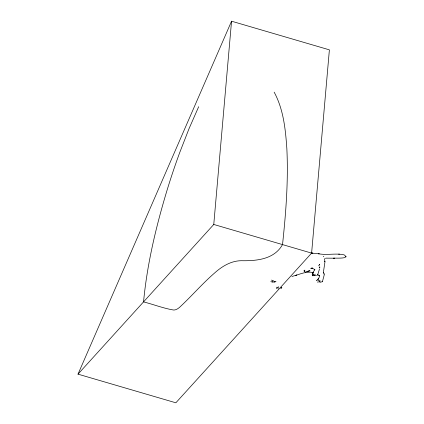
<?xml version="1.0" encoding="UTF-8"?>
<svg xmlns="http://www.w3.org/2000/svg" width="424" height="424" viewBox="0 0 424 424"><rect width="100%" height="100%" fill="white"/><g stroke="black" fill="none" stroke-linecap="round" stroke-linejoin="round"><path stroke-width="0.64" d="M78.011 374.148L213.765 224.46L231.552 21.2L329.39 49.852L311.608 253.112L175.854 402.8L78.011 374.148L231.552 21.2M304.363 271.556L304.252 270.788L304.93 270.115M324.604 259.112L324.911 262.218L323.374 272.42L324.275 274.699L322.452 281.557M319.707 266.834L319.394 267.798M312.917 273.703L312.965 274.307L314.2 274.508M314.624 269.982L314.523 269.293L314.714 269.484M312.991 273.411L312.901 274.307M316.585 280.736L316.696 280.439M319.548 268.832L317.772 274.556L316.961 275.568M281.865 287.212L280.799 288.278M313.05 272.817L313.437 272.219L312.822 272.998M314.666 269.802L312.663 272.939M319.341 265.09L319.664 264.348L319.092 265.122M198.692 106.705L189.067 128.599L179.834 152.269A232.712 72.536 -73.7 0 0 167.141 189.947C156.09 226.474 147.133 263.823 143.551 301.888C153.557 304.448 163.304 308.301 173.511 310.008C175.907 310.172 177.979 308.683 179.702 307.204C191.531 296.233 202.062 283.916 214.247 273.316C221.683 266.558 230.831 260.839 241.187 260.712C256.393 260.993 274.143 259.514 282.522 244.595C285.94 212.747 288.431 180.666 286.847 148.623C285.516 129.389 283.518 109.381 274.158 92.151M318.021 279.453L318.376 278.928L317.899 279.363M312.631 273.692L312.149 274.408M272.627 282.119L273.432 281.865M316.792 280.391L317.364 279.787M322.479 281.531L321.604 282.135M318.53 278.632L319.648 276.241L318.88 275.171L319.601 275.653L317.428 274.556M313.124 272.537L313.368 272.298L313.124 272.537C307.262 271.27 301.528 273.475 296.047 275.293M318.636 278.499L317.767 279.299M324.784 258.693L325.229 258.285M319.224 267.502L319.929 267.115L319.299 267.507M281.202 288.013L281.006 288.145M275.992 281.557L273.899 282.363M323.279 256.748L323.825 256.472M318.514 265.774L318.79 265.657M304.252 270.788L303.87 270.925L304.506 271.116L304.236 270.968M295.782 275.399L296.832 275.038L291.887 276.506M277.895 287.228L278.621 286.984L278.059 287.17M312.085 267.979L310.76 268.371L312.599 268.339L312.048 268.106L314.968 269.637M314.794 274.355L315.35 274.19M316.203 275.356L314.597 275.69L313.961 275.314M319.935 281.902L318.816 281.801M320.178 282.548L320.512 282.469M320.147 280.444L318.705 280.693L317.894 280.381M320.571 281.801L321.154 281.674M277.694 287.355L276.771 287.461M272.669 280.556L273.252 280.481L272.77 280.534M307.034 271.413L310.013 270.74L305.243 272.091M313.204 275.224L312.647 275.261M313.299 275.096L312.679 275.086M325.871 258.142L334.536 258.205L333.354 258.264C334.759 257.734 350.473 259.329 344.203 254.872C335.771 252.948 326.962 255.481 318.456 253.743L319.23 253.844M213.765 224.46L311.608 253.112L318.922 253.806M311.619 253.112L312.843 253.086L312.032 253.096M312.997 275.817L312.446 275.584M338.58 254.124L339.513 254.151M317.905 282.193L317.391 281.96M271.922 280.508L271.673 280.047M314.444 275.717L313.972 275.303M271.901 282.039L270.83 281.457M277.275 288.786L276.369 288.405M312.297 268.254L312.006 268.069L312.536 268.424M276.75 287.318L276.708 287.175M314.449 275.234L314.767 275.462M319.341 281.552L319.632 281.769M272.478 281.806L272.706 281.981L272.415 281.637M278.192 288.59L278.425 288.892M318.933 282.087L318.869 281.806M324.249 274.063L324.106 273.66M323.401 272.611L323.395 272.303M345.989 256.589L345.952 256.854L345.989 256.589M281.621 287.7L281.319 287.944L281.621 287.7M308.46 271.201L307.649 271.344L308.486 271.238M274.98 281.594L274.005 281.642L274.98 281.594M324.874 261.64L324.826 261.322L324.874 261.64"/></g></svg>
